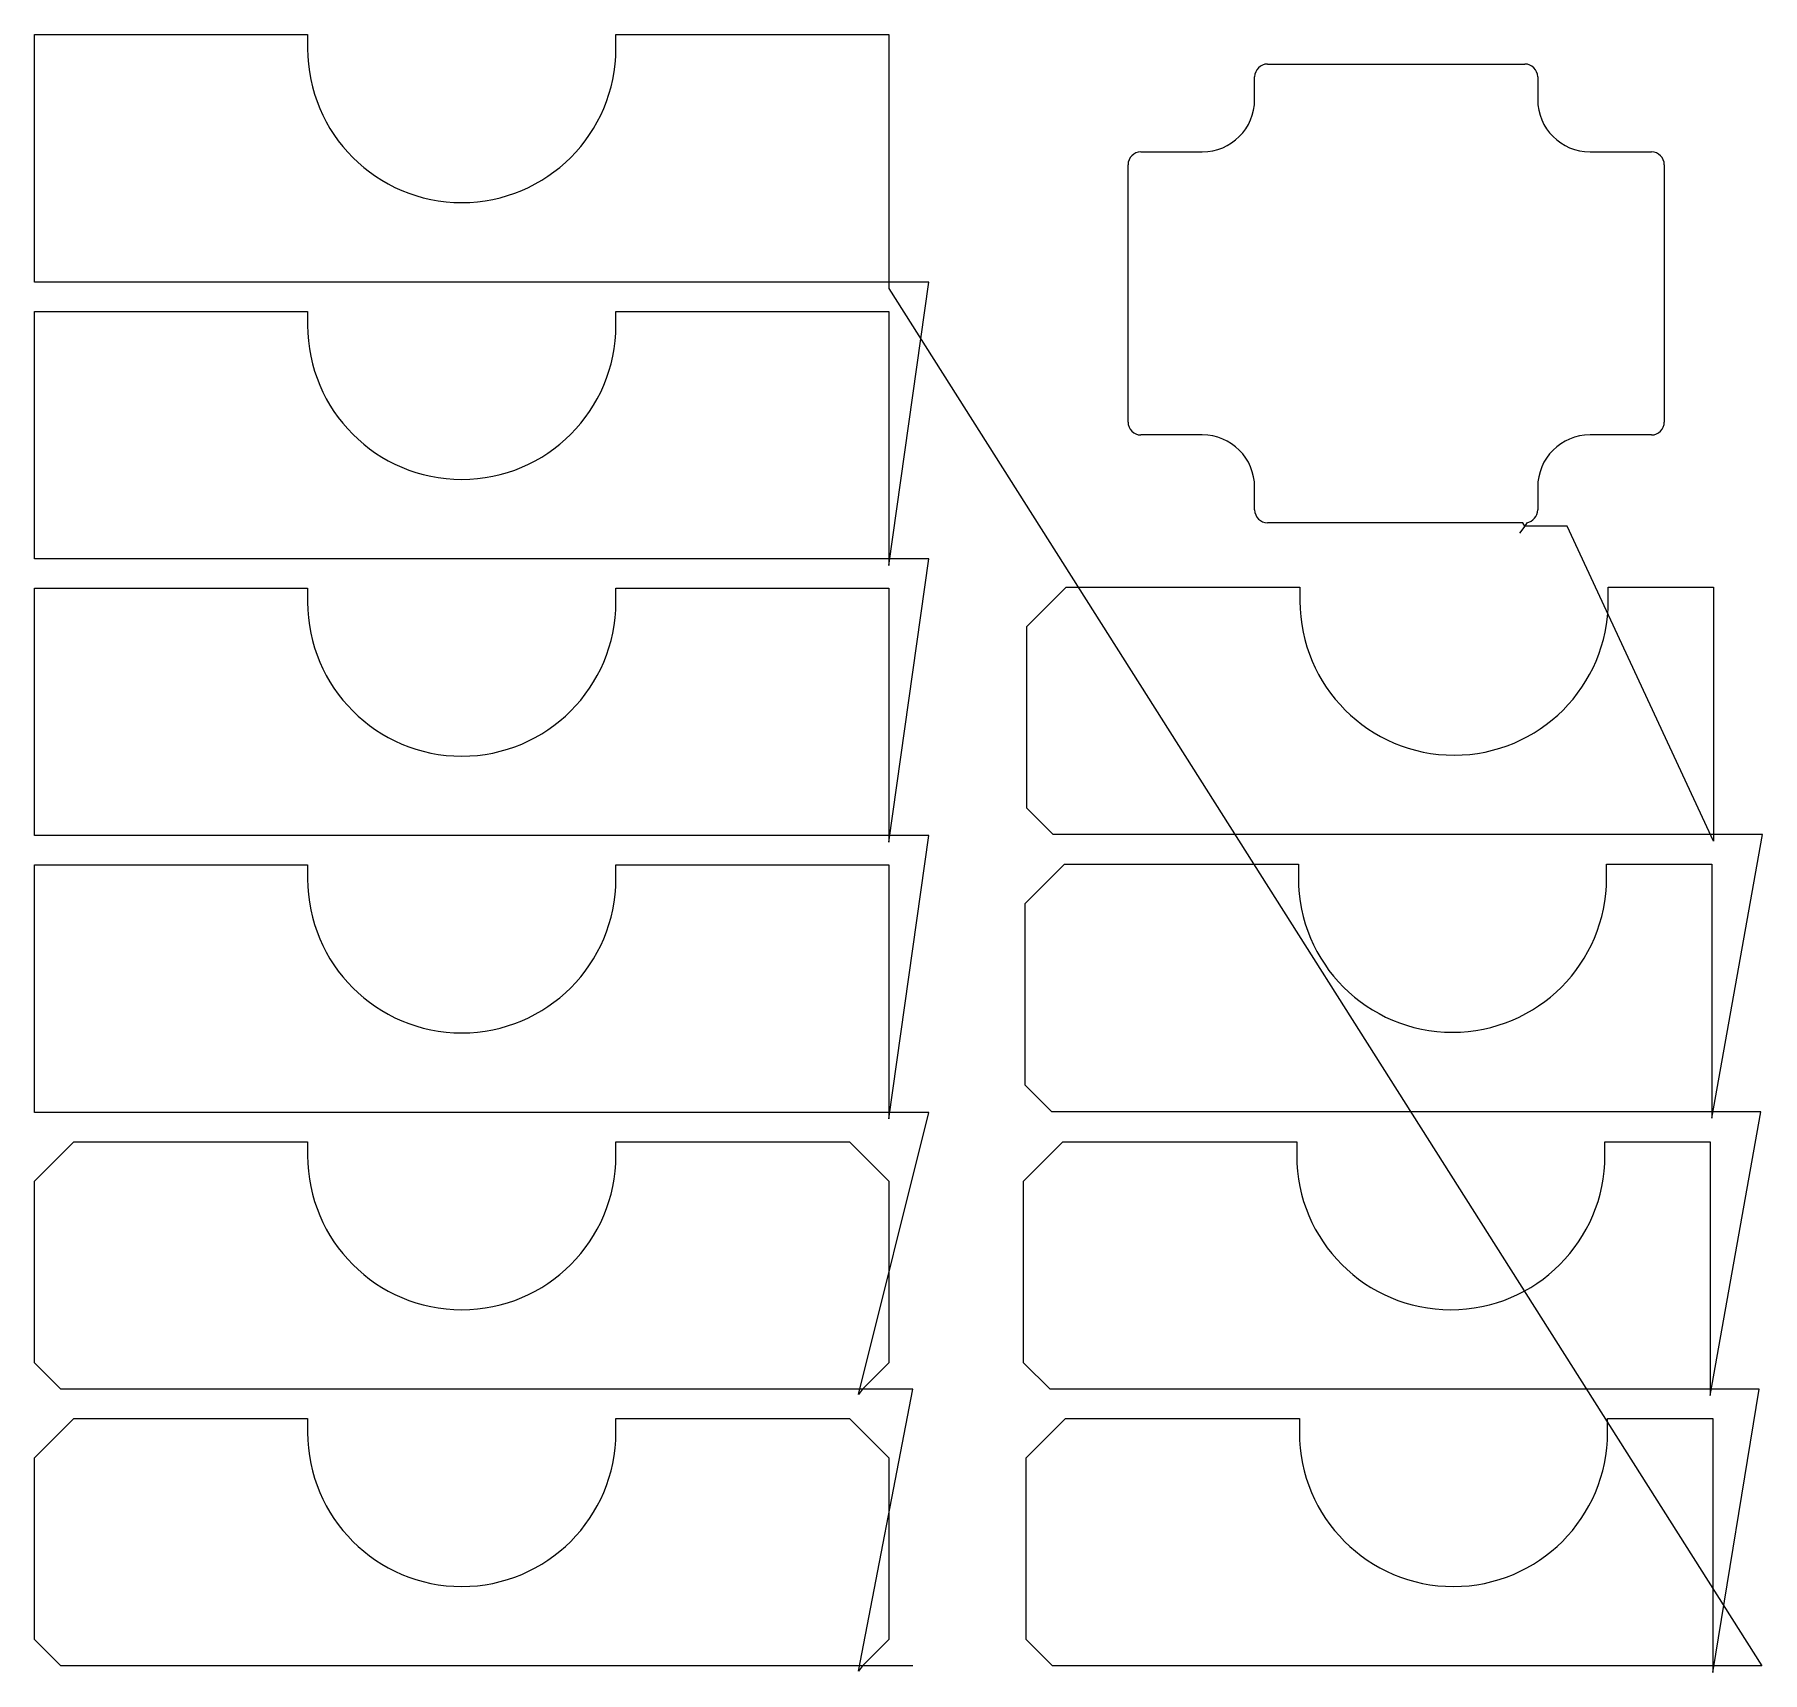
# Model space of a CAD drawing. Header units: metres. Extents: x 249 to 1586, y 19 to 1286.
import ezdxf

# ---------------------------------------------------------------- set-up
doc = ezdxf.new("R2010")
doc.units = ezdxf.units.M

msp = doc.modelspace()

# ---------------------------------------------------------------- linework, layer by layer
at = {"layer": 'TOOL_0'}
for p, q in [((249.009, 1094.703), (249.009, 1286.203)), ((249.009, 1286.203), (460.336, 1286.203)), ((460.336, 1286.203), (460.336, 1275.453)), ((698.836, 1275.453), (698.836, 1286.203)), ((698.836, 1286.203), (910.163, 1286.203)), ((910.163, 1286.203), (910.163, 1094.703)), ((1203.13, 1263.425), (1402.13, 1263.425)), ((1193.13, 1235.925), (1193.13, 1253.425)), ((1412.13, 1253.425), (1412.13, 1235.925)), ((1105.13, 1195.425), (1152.63, 1195.425)), ((1452.63, 1195.425), (1500.13, 1195.425)), ((1095.13, 986.425), (1095.13, 1185.425)), ((1510.13, 1185.425), (1510.13, 986.425)), ((910.162, 1094.703), (249.009, 1094.703)), ((910.161, 875.477), (940.922, 1094.703)), ((940.922, 1094.703), (910.162, 1094.703)), ((910.163, 1094.703), (910.163, 1089.628)), ((910.163, 1089.628), (1585.551, 23.946)), ((249.007, 880.552), (249.007, 1072.052)), ((249.007, 1072.052), (460.334, 1072.052)), ((460.334, 1072.052), (460.334, 1061.302)), ((698.834, 1061.302), (698.834, 1072.052)), ((698.834, 1072.052), (910.161, 1072.052)), ((910.161, 1072.052), (910.161, 880.552)), ((1152.63, 976.425), (1105.13, 976.425)), ((1500.13, 976.425), (1452.63, 976.425)), ((1193.13, 918.425), (1193.13, 935.925)), ((1412.13, 935.925), (1412.13, 918.425)), ((1400.628, 908.425), (1203.13, 908.425)), ((1402.225, 905.883), (1398.1, 900.318)), ((1402.224, 905.883), (1400.628, 908.425)), ((1434.839, 905.883), (1402.224, 905.883)), ((1403.626, 908.537), (1402.225, 905.883)), ((1548.216, 662.152), (1434.839, 905.883)), ((910.16, 880.552), (249.007, 880.552)), ((940.921, 880.552), (910.16, 880.552)), ((910.161, 661.325), (940.921, 880.552)), ((910.161, 880.552), (910.161, 875.477)), ((249.007, 666.4), (249.007, 857.9)), ((249.007, 857.9), (460.334, 857.9)), ((460.334, 857.9), (460.334, 847.15)), ((698.834, 847.15), (698.834, 857.9)), ((698.834, 857.9), (910.161, 857.9)), ((910.161, 857.9), (910.161, 666.4)), ((1016.89, 828.224), (1047.329, 858.663)), ((1047.329, 858.663), (1228.216, 858.663)), ((1228.216, 858.663), (1228.216, 847.913)), ((1466.716, 847.913), (1466.716, 858.663)), ((1466.716, 858.663), (1548.216, 858.663)), ((1548.216, 858.663), (1548.216, 667.163)), ((1016.89, 687.603), (1016.89, 828.224)), ((1037.329, 667.164), (1016.89, 687.603)), ((910.16, 666.4), (249.007, 666.4)), ((910.16, 447.174), (940.92, 666.4)), ((940.92, 666.4), (910.16, 666.4)), ((910.161, 666.4), (910.161, 661.325)), ((1548.216, 667.164), (1037.329, 667.164)), ((1546.945, 447.746), (1586.059, 667.164)), ((1586.059, 667.164), (1548.216, 667.164)), ((1548.216, 667.163), (1548.216, 662.152)), ((249.006, 452.249), (249.006, 643.749)), ((249.006, 643.749), (460.333, 643.749)), ((460.333, 643.749), (460.333, 632.999)), ((698.833, 632.999), (698.833, 643.749)), ((698.833, 643.749), (910.16, 643.749)), ((910.16, 643.749), (910.16, 452.249)), ((1015.619, 613.818), (1046.058, 644.257)), ((1046.058, 644.257), (1226.945, 644.257)), ((1226.945, 644.257), (1226.945, 633.507)), ((1465.445, 633.507), (1465.445, 644.257)), ((1465.445, 644.257), (1546.945, 644.257)), ((1546.945, 644.257), (1546.945, 452.757)), ((1015.619, 473.197), (1015.619, 613.818)), ((1036.058, 452.758), (1015.619, 473.197)), ((910.159, 452.249), (249.006, 452.249)), ((886.684, 234.083), (940.919, 452.249)), ((940.919, 452.249), (910.159, 452.249)), ((910.16, 452.249), (910.16, 447.174)), ((1546.945, 452.758), (1036.058, 452.758)), ((1545.675, 233.085), (1584.788, 452.758)), ((1584.788, 452.758), (1546.945, 452.758)), ((1546.945, 452.757), (1546.945, 447.746)), ((249.006, 399.158), (279.445, 429.597)), ((279.445, 429.597), (460.332, 429.597)), ((460.332, 429.597), (460.332, 418.847)), ((698.832, 418.847), (698.832, 429.597)), ((698.832, 429.597), (879.719, 429.597)), ((879.719, 429.597), (910.158, 399.158)), ((1014.349, 399.157), (1044.788, 429.596)), ((1044.788, 429.596), (1225.675, 429.596)), ((1225.675, 429.596), (1225.675, 418.846)), ((1464.175, 418.846), (1464.175, 429.596)), ((1464.175, 429.596), (1545.675, 429.596)), ((1545.675, 429.596), (1545.675, 238.096)), ((249.006, 258.537), (249.006, 399.158)), ((910.158, 399.158), (910.158, 258.537)), ((1014.349, 258.536), (1014.349, 399.157)), ((269.445, 238.098), (249.006, 258.537)), ((910.158, 258.537), (889.719, 238.098)), ((1034.788, 238.097), (1014.349, 258.536)), ((889.72, 238.098), (269.445, 238.098)), ((889.719, 238.098), (886.684, 234.083)), ((886.685, 19.932), (928.684, 238.098)), ((928.684, 238.098), (889.72, 238.098)), ((1545.675, 238.097), (1034.788, 238.097)), ((1583.518, 238.097), (1545.675, 238.097)), ((1545.675, 238.096), (1545.675, 233.085)), ((1547.707, 18.934), (1583.518, 238.097)), ((249.007, 185.007), (279.446, 215.446)), ((279.446, 215.446), (460.333, 215.446)), ((460.333, 215.446), (460.333, 204.696)), ((698.833, 204.696), (698.833, 215.446)), ((698.833, 215.446), (879.72, 215.446)), ((879.72, 215.446), (910.159, 185.007)), ((1016.381, 185.006), (1046.82, 215.445)), ((1046.82, 215.445), (1227.707, 215.445)), ((1227.707, 215.445), (1227.707, 204.695)), ((1466.207, 204.695), (1466.207, 215.445)), ((1466.207, 215.445), (1547.707, 215.445)), ((1547.707, 215.445), (1547.707, 23.945)), ((249.007, 44.386), (249.007, 185.007)), ((910.159, 185.007), (910.159, 44.386)), ((1016.381, 44.385), (1016.381, 185.006)), ((269.446, 23.947), (249.007, 44.386)), ((910.159, 44.386), (889.72, 23.947)), ((1036.82, 23.946), (1016.381, 44.385)), ((889.721, 23.947), (269.446, 23.947)), ((889.72, 23.947), (886.685, 19.932)), ((928.685, 23.947), (889.721, 23.947)), ((1547.707, 23.946), (1036.82, 23.946)), ((1585.551, 23.946), (1547.707, 23.946)), ((1547.707, 23.945), (1547.707, 18.934))]:
    msp.add_line(p, q, dxfattribs=at)
for centre, radius, start, end in [((579.586, 1275.453), 119.25, 180, 0), ((1203.13, 1253.425), 10, 90, 180), ((1402.13, 1253.425), 10, 0, 90), ((1152.63, 1235.925), 40.5, 270, 0), ((1452.63, 1235.925), 40.5, 180, 270), ((1105.13, 1185.425), 10, 90, 180), ((1500.13, 1185.425), 10, 0, 90), ((579.584, 1061.302), 119.25, 180, 0), ((1105.13, 986.425), 10, 180, 270), ((1152.63, 935.925), 40.5, 0, 90), ((1452.63, 935.925), 40.5, 90, 180), ((1500.13, 986.425), 10, 270, 0), ((1203.13, 918.425), 10, 180, 270), ((1402.13, 918.425), 10, 278.603289, 0), ((579.584, 847.15), 119.25, 180, 0), ((1347.466, 847.913), 119.25, 180, 0), ((579.583, 632.999), 119.25, 180, 0), ((1346.195, 633.507), 119.25, 180, 0), ((579.582, 418.847), 119.25, 180, 0), ((1344.925, 418.846), 119.25, 180, 0), ((579.583, 204.696), 119.25, 180, 0), ((1346.957, 204.695), 119.25, 180, 0)]:
    msp.add_arc(centre, radius, start, end, dxfattribs=at)

doc.saveas('drawing.dxf')
